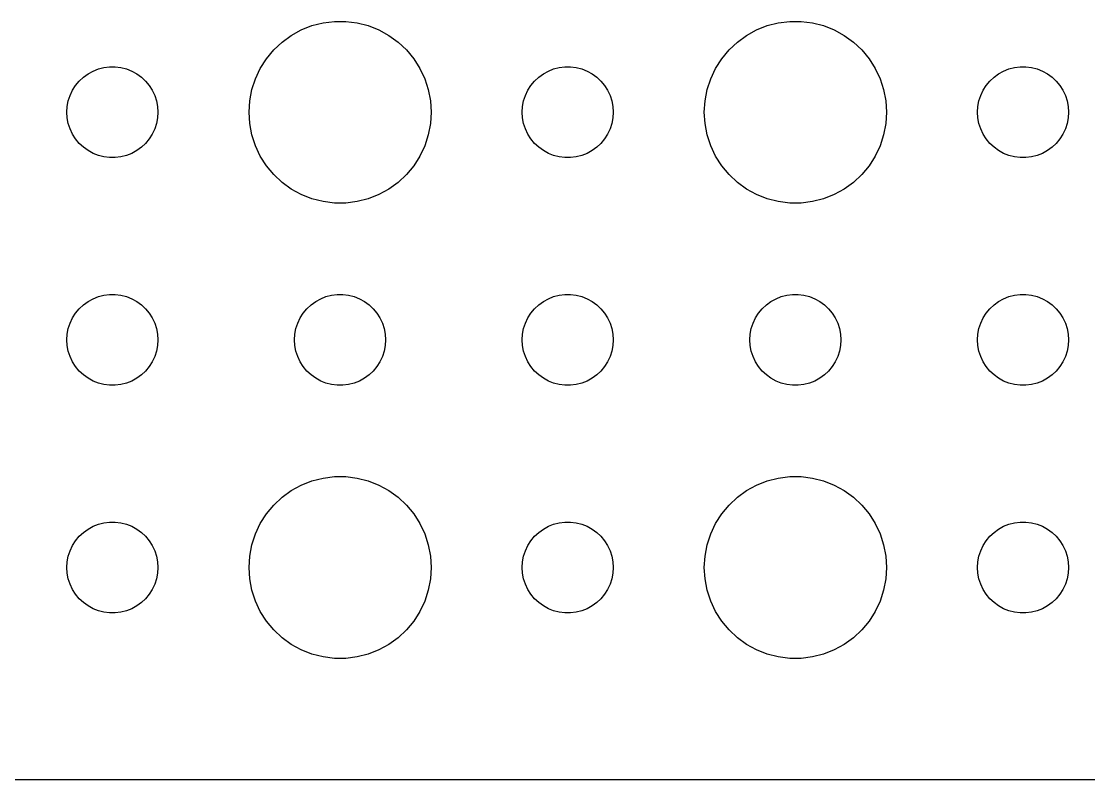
# Model space of a CAD drawing. Header units: metres. Extents: x -134 to 134, y 176 to 508.
# Drawn here: x -3 to 32.16, y 176.01 to 200.99 of the extents above; entities that cross this region are included whole.
import ezdxf

# ---------------------------------------------------------------- set-up
doc = ezdxf.new("R2010")
doc.units = ezdxf.units.M

msp = doc.modelspace()

# ---------------------------------------------------------------- linework, layer by layer
for p, q in [((6.22266, 200.714), (6.57294, 200.853)), ((6.57294, 200.853), (6.93785, 200.947)), ((6.93785, 200.947), (7.31161, 200.994)), ((7.31161, 200.994), (7.68837, 200.994)), ((7.68837, 200.994), (8.06213, 200.947)), ((8.06213, 200.947), (8.42705, 200.853)), ((8.42705, 200.853), (8.77733, 200.714)), ((21.2227, 200.714), (21.5729, 200.853)), ((21.5729, 200.853), (21.9379, 200.947)), ((21.9379, 200.947), (22.3116, 200.994)), ((22.3116, 200.994), (22.6884, 200.994)), ((22.6884, 200.994), (23.0621, 200.947)), ((23.0621, 200.947), (23.427, 200.853)), ((23.427, 200.853), (23.7773, 200.714)), ((5.58772, 200.312), (5.89252, 200.533)), ((5.89252, 200.533), (6.22266, 200.714)), ((8.77733, 200.714), (9.10747, 200.533)), ((9.10747, 200.533), (9.41226, 200.312)), ((20.5877, 200.312), (20.8925, 200.533)), ((20.8925, 200.533), (21.2227, 200.714)), ((23.7773, 200.714), (24.1075, 200.533)), ((24.1075, 200.533), (24.4123, 200.312)), ((5.31308, 200.054), (5.58772, 200.312)), ((9.41226, 200.312), (9.6869, 200.054)), ((20.3131, 200.054), (20.5877, 200.312)), ((24.4123, 200.312), (24.6869, 200.054)), ((4.87108, 199.445), (5.07294, 199.763)), ((5.07294, 199.763), (5.31308, 200.054)), ((9.6869, 200.054), (9.92705, 199.763)), ((9.92705, 199.763), (10.1289, 199.445)), ((19.8711, 199.445), (20.0729, 199.763)), ((20.0729, 199.763), (20.3131, 200.054)), ((24.6869, 200.054), (24.927, 199.763)), ((24.927, 199.763), (25.1289, 199.445)), ((-0.63866, 199.357), (-0.46352, 199.427)), ((-0.46352, 199.427), (-0.28107, 199.473)), ((-0.28107, 199.473), (-0.09418, 199.497)), ((-0.09418, 199.497), (0.09418, 199.497)), ((0.09418, 199.497), (0.28107, 199.473)), ((0.28107, 199.473), (0.46352, 199.427)), ((0.46352, 199.427), (0.63866, 199.357)), ((4.71066, 199.104), (4.87108, 199.445)), ((10.1289, 199.445), (10.2893, 199.104)), ((14.3613, 199.357), (14.5365, 199.427)), ((14.5365, 199.427), (14.7189, 199.473)), ((14.7189, 199.473), (14.9058, 199.497)), ((14.9058, 199.497), (15.0942, 199.497)), ((15.0942, 199.497), (15.2811, 199.473)), ((15.2811, 199.473), (15.4635, 199.427)), ((15.4635, 199.427), (15.6387, 199.357)), ((19.7107, 199.104), (19.8711, 199.445)), ((25.1289, 199.445), (25.2893, 199.104)), ((29.3613, 199.357), (29.5365, 199.427)), ((29.5365, 199.427), (29.7189, 199.473)), ((29.7189, 199.473), (29.9058, 199.497)), ((29.9058, 199.497), (30.0942, 199.497)), ((30.0942, 199.497), (30.2811, 199.473)), ((30.2811, 199.473), (30.4635, 199.427)), ((30.4635, 199.427), (30.6387, 199.357)), ((-1.21352, 198.882), (-1.09344, 199.027)), ((-1.09344, 199.027), (-0.95613, 199.156)), ((-0.95613, 199.156), (-0.80373, 199.266)), ((-0.80373, 199.266), (-0.63866, 199.357)), ((0.63866, 199.357), (0.80373, 199.266)), ((0.80373, 199.266), (0.95613, 199.156)), ((0.95613, 199.156), (1.09344, 199.027)), ((1.09344, 199.027), (1.21352, 198.882)), ((4.59424, 198.746), (4.71066, 199.104)), ((10.2893, 199.104), (10.4057, 198.746)), ((13.7865, 198.882), (13.9065, 199.027)), ((13.9065, 199.027), (14.0439, 199.156)), ((14.0439, 199.156), (14.1963, 199.266)), ((14.1963, 199.266), (14.3613, 199.357)), ((15.6387, 199.357), (15.8037, 199.266)), ((15.8037, 199.266), (15.9561, 199.156)), ((15.9561, 199.156), (16.0934, 199.027)), ((16.0934, 199.027), (16.2135, 198.882)), ((19.5942, 198.746), (19.7107, 199.104)), ((25.2893, 199.104), (25.4057, 198.746)), ((28.7865, 198.882), (28.9065, 199.027)), ((28.9065, 199.027), (29.0439, 199.156)), ((29.0439, 199.156), (29.1963, 199.266)), ((29.1963, 199.266), (29.3613, 199.357)), ((30.6387, 199.357), (30.8037, 199.266)), ((30.8037, 199.266), (30.9561, 199.156)), ((30.9561, 199.156), (31.0934, 199.027)), ((31.0934, 199.027), (31.2135, 198.882)), ((-1.39465, 198.552), (-1.31445, 198.723)), ((-1.31445, 198.723), (-1.21352, 198.882)), ((1.21352, 198.882), (1.31445, 198.723)), ((1.31445, 198.723), (1.39465, 198.552)), ((4.52365, 198.376), (4.59424, 198.746)), ((10.4057, 198.746), (10.4763, 198.376)), ((13.6053, 198.552), (13.6855, 198.723)), ((13.6855, 198.723), (13.7865, 198.882)), ((16.2135, 198.882), (16.3145, 198.723)), ((16.3145, 198.723), (16.3947, 198.552)), ((19.5237, 198.376), (19.5942, 198.746)), ((25.4057, 198.746), (25.4763, 198.376)), ((28.6053, 198.552), (28.6855, 198.723)), ((28.6855, 198.723), (28.7865, 198.882)), ((31.2135, 198.882), (31.3145, 198.723)), ((31.3145, 198.723), (31.3947, 198.552)), ((-1.48816, 198.188), (-1.45287, 198.373)), ((-1.45287, 198.373), (-1.39465, 198.552)), ((1.39465, 198.552), (1.45287, 198.373)), ((1.45287, 198.373), (1.48816, 198.188)), ((4.5, 198), (4.52365, 198.376)), ((10.4763, 198.376), (10.5, 198)), ((13.5118, 198.188), (13.5471, 198.373)), ((13.5471, 198.373), (13.6053, 198.552)), ((16.3947, 198.552), (16.4529, 198.373)), ((16.4529, 198.373), (16.4882, 198.188)), ((19.5, 198), (19.5237, 198.376)), ((25.4763, 198.376), (25.5, 198)), ((28.5118, 198.188), (28.5471, 198.373)), ((28.5471, 198.373), (28.6053, 198.552)), ((31.3947, 198.552), (31.4529, 198.373)), ((31.4529, 198.373), (31.4882, 198.188)), ((-1.5, 198), (-1.48816, 198.188)), ((-1.48816, 197.812), (-1.5, 198)), ((1.48816, 198.188), (1.5, 198)), ((1.5, 198), (1.48816, 197.812)), ((4.52365, 197.624), (4.5, 198)), ((10.5, 198), (10.4763, 197.624)), ((13.5, 198), (13.5118, 198.188)), ((13.5118, 197.812), (13.5, 198)), ((16.4882, 198.188), (16.5, 198)), ((16.5, 198), (16.4882, 197.812)), ((19.5237, 197.624), (19.5, 198)), ((25.5, 198), (25.4763, 197.624)), ((28.5, 198), (28.5118, 198.188)), ((28.5118, 197.812), (28.5, 198)), ((31.4882, 198.188), (31.5, 198)), ((31.5, 198), (31.4882, 197.812)), ((-1.45287, 197.627), (-1.48816, 197.812)), ((-1.39465, 197.448), (-1.45287, 197.627)), ((1.45287, 197.627), (1.39465, 197.448)), ((1.48816, 197.812), (1.45287, 197.627)), ((4.59424, 197.254), (4.52365, 197.624)), ((10.4763, 197.624), (10.4057, 197.254)), ((13.5471, 197.627), (13.5118, 197.812)), ((13.6053, 197.448), (13.5471, 197.627)), ((16.4529, 197.627), (16.3947, 197.448)), ((16.4882, 197.812), (16.4529, 197.627)), ((19.5942, 197.254), (19.5237, 197.624)), ((25.4763, 197.624), (25.4057, 197.254)), ((28.5471, 197.627), (28.5118, 197.812)), ((28.6053, 197.448), (28.5471, 197.627)), ((31.4529, 197.627), (31.3947, 197.448)), ((31.4882, 197.812), (31.4529, 197.627)), ((-1.31445, 197.277), (-1.39465, 197.448)), ((-1.21352, 197.118), (-1.31445, 197.277)), ((1.31445, 197.277), (1.21352, 197.118)), ((1.39465, 197.448), (1.31445, 197.277)), ((13.6855, 197.277), (13.6053, 197.448)), ((13.7865, 197.118), (13.6855, 197.277)), ((16.3145, 197.277), (16.2135, 197.118)), ((16.3947, 197.448), (16.3145, 197.277)), ((28.6855, 197.277), (28.6053, 197.448)), ((28.7865, 197.118), (28.6855, 197.277)), ((31.3145, 197.277), (31.2135, 197.118)), ((31.3947, 197.448), (31.3145, 197.277)), ((-1.09344, 196.973), (-1.21352, 197.118)), ((-0.95613, 196.844), (-1.09344, 196.973)), ((1.09344, 196.973), (0.95613, 196.844)), ((1.21352, 197.118), (1.09344, 196.973)), ((4.71066, 196.896), (4.59424, 197.254)), ((10.4057, 197.254), (10.2893, 196.896)), ((13.9065, 196.973), (13.7865, 197.118)), ((14.0439, 196.844), (13.9065, 196.973)), ((16.0934, 196.973), (15.9561, 196.844)), ((16.2135, 197.118), (16.0934, 196.973)), ((19.7107, 196.896), (19.5942, 197.254)), ((25.4057, 197.254), (25.2893, 196.896)), ((28.9065, 196.973), (28.7865, 197.118)), ((29.0439, 196.844), (28.9065, 196.973)), ((31.0934, 196.973), (30.9561, 196.844)), ((31.2135, 197.118), (31.0934, 196.973)), ((-0.80373, 196.734), (-0.95613, 196.844)), ((-0.63866, 196.643), (-0.80373, 196.734)), ((-0.46352, 196.573), (-0.63866, 196.643)), ((-0.28107, 196.527), (-0.46352, 196.573)), ((0.46352, 196.573), (0.28107, 196.527)), ((0.63866, 196.643), (0.46352, 196.573)), ((0.80373, 196.734), (0.63866, 196.643)), ((0.95613, 196.844), (0.80373, 196.734)), ((4.87108, 196.555), (4.71066, 196.896)), ((5.07294, 196.237), (4.87108, 196.555)), ((10.1289, 196.555), (9.92705, 196.237)), ((10.2893, 196.896), (10.1289, 196.555)), ((14.1963, 196.734), (14.0439, 196.844)), ((14.3613, 196.643), (14.1963, 196.734)), ((14.5365, 196.573), (14.3613, 196.643)), ((14.7189, 196.527), (14.5365, 196.573)), ((15.4635, 196.573), (15.2811, 196.527)), ((15.6387, 196.643), (15.4635, 196.573)), ((15.8037, 196.734), (15.6387, 196.643)), ((15.9561, 196.844), (15.8037, 196.734)), ((19.8711, 196.555), (19.7107, 196.896)), ((20.0729, 196.237), (19.8711, 196.555)), ((25.1289, 196.555), (24.927, 196.237)), ((25.2893, 196.896), (25.1289, 196.555)), ((29.1963, 196.734), (29.0439, 196.844)), ((29.3613, 196.643), (29.1963, 196.734)), ((29.5365, 196.573), (29.3613, 196.643)), ((29.7189, 196.527), (29.5365, 196.573)), ((30.4635, 196.573), (30.2811, 196.527)), ((30.6387, 196.643), (30.4635, 196.573)), ((30.8037, 196.734), (30.6387, 196.643)), ((30.9561, 196.844), (30.8037, 196.734)), ((-0.09418, 196.503), (-0.28107, 196.527)), ((0.09418, 196.503), (-0.09418, 196.503)), ((0.28107, 196.527), (0.09418, 196.503)), ((5.31308, 195.946), (5.07294, 196.237)), ((9.92705, 196.237), (9.6869, 195.946)), ((14.9058, 196.503), (14.7189, 196.527)), ((15.0942, 196.503), (14.9058, 196.503)), ((15.2811, 196.527), (15.0942, 196.503)), ((20.3131, 195.946), (20.0729, 196.237)), ((24.927, 196.237), (24.6869, 195.946)), ((29.9058, 196.503), (29.7189, 196.527)), ((30.0942, 196.503), (29.9058, 196.503)), ((30.2811, 196.527), (30.0942, 196.503)), ((5.58772, 195.688), (5.31308, 195.946)), ((9.6869, 195.946), (9.41226, 195.688)), ((20.5877, 195.688), (20.3131, 195.946)), ((24.6869, 195.946), (24.4123, 195.688)), ((5.89252, 195.467), (5.58772, 195.688)), ((9.41226, 195.688), (9.10747, 195.467)), ((20.8925, 195.467), (20.5877, 195.688)), ((24.4123, 195.688), (24.1075, 195.467)), ((6.22266, 195.286), (5.89252, 195.467)), ((6.57294, 195.147), (6.22266, 195.286)), ((6.93785, 195.053), (6.57294, 195.147)), ((8.42705, 195.147), (8.06213, 195.053)), ((8.77733, 195.286), (8.42705, 195.147)), ((9.10747, 195.467), (8.77733, 195.286)), ((21.2227, 195.286), (20.8925, 195.467)), ((21.5729, 195.147), (21.2227, 195.286)), ((21.9379, 195.053), (21.5729, 195.147)), ((23.427, 195.147), (23.0621, 195.053)), ((23.7773, 195.286), (23.427, 195.147)), ((24.1075, 195.467), (23.7773, 195.286)), ((7.31161, 195.006), (6.93785, 195.053)), ((7.68837, 195.006), (7.31161, 195.006)), ((8.06213, 195.053), (7.68837, 195.006)), ((22.3116, 195.006), (21.9379, 195.053)), ((22.6884, 195.006), (22.3116, 195.006)), ((23.0621, 195.053), (22.6884, 195.006)), ((-0.28107, 191.973), (-0.09418, 191.997)), ((-0.09418, 191.997), (0.09418, 191.997)), ((0.09418, 191.997), (0.28107, 191.973)), ((7.21892, 191.973), (7.40581, 191.997)), ((7.40581, 191.997), (7.59418, 191.997)), ((7.59418, 191.997), (7.78107, 191.973)), ((14.7189, 191.973), (14.9058, 191.997)), ((14.9058, 191.997), (15.0942, 191.997)), ((15.0942, 191.997), (15.2811, 191.973)), ((22.2189, 191.973), (22.4058, 191.997)), ((22.4058, 191.997), (22.5942, 191.997)), ((22.5942, 191.997), (22.7811, 191.973)), ((29.7189, 191.973), (29.9058, 191.997)), ((29.9058, 191.997), (30.0942, 191.997)), ((30.0942, 191.997), (30.2811, 191.973)), ((-1.09344, 191.527), (-0.95613, 191.656)), ((-0.95613, 191.656), (-0.80373, 191.766)), ((-0.80373, 191.766), (-0.63866, 191.857)), ((-0.63866, 191.857), (-0.46352, 191.927)), ((-0.46352, 191.927), (-0.28107, 191.973)), ((0.28107, 191.973), (0.46352, 191.927)), ((0.46352, 191.927), (0.63866, 191.857)), ((0.63866, 191.857), (0.80373, 191.766)), ((0.80373, 191.766), (0.95613, 191.656)), ((0.95613, 191.656), (1.09344, 191.527)), ((6.40654, 191.527), (6.54385, 191.656)), ((6.54385, 191.656), (6.69626, 191.766)), ((6.69626, 191.766), (6.86133, 191.857)), ((6.86133, 191.857), (7.03647, 191.927)), ((7.03647, 191.927), (7.21892, 191.973)), ((7.78107, 191.973), (7.96352, 191.927)), ((7.96352, 191.927), (8.13866, 191.857)), ((8.13866, 191.857), (8.30373, 191.766)), ((8.30373, 191.766), (8.45613, 191.656)), ((8.45613, 191.656), (8.59344, 191.527)), ((13.9065, 191.527), (14.0439, 191.656)), ((14.0439, 191.656), (14.1963, 191.766)), ((14.1963, 191.766), (14.3613, 191.857)), ((14.3613, 191.857), (14.5365, 191.927)), ((14.5365, 191.927), (14.7189, 191.973)), ((15.2811, 191.973), (15.4635, 191.927)), ((15.4635, 191.927), (15.6387, 191.857)), ((15.6387, 191.857), (15.8037, 191.766)), ((15.8037, 191.766), (15.9561, 191.656)), ((15.9561, 191.656), (16.0934, 191.527)), ((21.4065, 191.527), (21.5439, 191.656)), ((21.5439, 191.656), (21.6963, 191.766)), ((21.6963, 191.766), (21.8613, 191.857)), ((21.8613, 191.857), (22.0365, 191.927)), ((22.0365, 191.927), (22.2189, 191.973)), ((22.7811, 191.973), (22.9635, 191.927)), ((22.9635, 191.927), (23.1387, 191.857)), ((23.1387, 191.857), (23.3037, 191.766)), ((23.3037, 191.766), (23.4561, 191.656)), ((23.4561, 191.656), (23.5934, 191.527)), ((28.9065, 191.527), (29.0439, 191.656)), ((29.0439, 191.656), (29.1963, 191.766)), ((29.1963, 191.766), (29.3613, 191.857)), ((29.3613, 191.857), (29.5365, 191.927)), ((29.5365, 191.927), (29.7189, 191.973)), ((30.2811, 191.973), (30.4635, 191.927)), ((30.4635, 191.927), (30.6387, 191.857)), ((30.6387, 191.857), (30.8037, 191.766)), ((30.8037, 191.766), (30.9561, 191.656)), ((30.9561, 191.656), (31.0934, 191.527)), ((-1.31445, 191.223), (-1.21352, 191.382)), ((-1.21352, 191.382), (-1.09344, 191.527)), ((1.09344, 191.527), (1.21352, 191.382)), ((1.21352, 191.382), (1.31445, 191.223)), ((6.18553, 191.223), (6.28647, 191.382)), ((6.28647, 191.382), (6.40654, 191.527)), ((8.59344, 191.527), (8.71352, 191.382)), ((8.71352, 191.382), (8.81445, 191.223)), ((13.6855, 191.223), (13.7865, 191.382)), ((13.7865, 191.382), (13.9065, 191.527)), ((16.0934, 191.527), (16.2135, 191.382)), ((16.2135, 191.382), (16.3145, 191.223)), ((21.1855, 191.223), (21.2865, 191.382)), ((21.2865, 191.382), (21.4065, 191.527)), ((23.5934, 191.527), (23.7135, 191.382)), ((23.7135, 191.382), (23.8145, 191.223)), ((28.6855, 191.223), (28.7865, 191.382)), ((28.7865, 191.382), (28.9065, 191.527)), ((31.0934, 191.527), (31.2135, 191.382)), ((31.2135, 191.382), (31.3145, 191.223)), ((-1.45287, 190.873), (-1.39465, 191.052)), ((-1.39465, 191.052), (-1.31445, 191.223)), ((1.31445, 191.223), (1.39465, 191.052)), ((1.39465, 191.052), (1.45287, 190.873)), ((6.04712, 190.873), (6.10533, 191.052)), ((6.10533, 191.052), (6.18553, 191.223)), ((8.81445, 191.223), (8.89465, 191.052)), ((8.89465, 191.052), (8.95287, 190.873)), ((13.5471, 190.873), (13.6053, 191.052)), ((13.6053, 191.052), (13.6855, 191.223)), ((16.3145, 191.223), (16.3947, 191.052)), ((16.3947, 191.052), (16.4529, 190.873)), ((21.0471, 190.873), (21.1053, 191.052)), ((21.1053, 191.052), (21.1855, 191.223)), ((23.8145, 191.223), (23.8947, 191.052)), ((23.8947, 191.052), (23.9529, 190.873)), ((28.5471, 190.873), (28.6053, 191.052)), ((28.6053, 191.052), (28.6855, 191.223)), ((31.3145, 191.223), (31.3947, 191.052)), ((31.3947, 191.052), (31.4529, 190.873)), ((-1.5, 190.5), (-1.48816, 190.688)), ((-1.48816, 190.688), (-1.45287, 190.873)), ((1.45287, 190.873), (1.48816, 190.688)), ((1.48816, 190.688), (1.5, 190.5)), ((6, 190.5), (6.01183, 190.688)), ((6.01183, 190.688), (6.04712, 190.873)), ((8.95287, 190.873), (8.98816, 190.688)), ((8.98816, 190.688), (9, 190.5)), ((13.5, 190.5), (13.5118, 190.688)), ((13.5118, 190.688), (13.5471, 190.873)), ((16.4529, 190.873), (16.4882, 190.688)), ((16.4882, 190.688), (16.5, 190.5)), ((21, 190.5), (21.0118, 190.688)), ((21.0118, 190.688), (21.0471, 190.873)), ((23.9529, 190.873), (23.9882, 190.688)), ((23.9882, 190.688), (24, 190.5)), ((28.5, 190.5), (28.5118, 190.688)), ((28.5118, 190.688), (28.5471, 190.873)), ((31.4529, 190.873), (31.4882, 190.688)), ((31.4882, 190.688), (31.5, 190.5)), ((-1.48816, 190.312), (-1.5, 190.5)), ((-1.45287, 190.127), (-1.48816, 190.312)), ((1.48816, 190.312), (1.45287, 190.127)), ((1.5, 190.5), (1.48816, 190.312)), ((6.01183, 190.312), (6, 190.5)), ((6.04712, 190.127), (6.01183, 190.312)), ((8.98816, 190.312), (8.95287, 190.127)), ((9, 190.5), (8.98816, 190.312)), ((13.5118, 190.312), (13.5, 190.5)), ((13.5471, 190.127), (13.5118, 190.312)), ((16.4882, 190.312), (16.4529, 190.127)), ((16.5, 190.5), (16.4882, 190.312)), ((21.0118, 190.312), (21, 190.5)), ((21.0471, 190.127), (21.0118, 190.312)), ((23.9882, 190.312), (23.9529, 190.127)), ((24, 190.5), (23.9882, 190.312)), ((28.5118, 190.312), (28.5, 190.5)), ((28.5471, 190.127), (28.5118, 190.312)), ((31.4882, 190.312), (31.4529, 190.127)), ((31.5, 190.5), (31.4882, 190.312)), ((-1.39465, 189.948), (-1.45287, 190.127)), ((-1.31445, 189.777), (-1.39465, 189.948)), ((1.39465, 189.948), (1.31445, 189.777)), ((1.45287, 190.127), (1.39465, 189.948)), ((6.10533, 189.948), (6.04712, 190.127)), ((6.18553, 189.777), (6.10533, 189.948)), ((8.89465, 189.948), (8.81445, 189.777)), ((8.95287, 190.127), (8.89465, 189.948)), ((13.6053, 189.948), (13.5471, 190.127)), ((13.6855, 189.777), (13.6053, 189.948)), ((16.3947, 189.948), (16.3145, 189.777)), ((16.4529, 190.127), (16.3947, 189.948)), ((21.1053, 189.948), (21.0471, 190.127)), ((21.1855, 189.777), (21.1053, 189.948)), ((23.8947, 189.948), (23.8145, 189.777)), ((23.9529, 190.127), (23.8947, 189.948)), ((28.6053, 189.948), (28.5471, 190.127)), ((28.6855, 189.777), (28.6053, 189.948)), ((31.3947, 189.948), (31.3145, 189.777)), ((31.4529, 190.127), (31.3947, 189.948)), ((-1.21352, 189.618), (-1.31445, 189.777)), ((-1.09344, 189.473), (-1.21352, 189.618)), ((1.21352, 189.618), (1.09344, 189.473)), ((1.31445, 189.777), (1.21352, 189.618)), ((6.28647, 189.618), (6.18553, 189.777)), ((6.40654, 189.473), (6.28647, 189.618)), ((8.71352, 189.618), (8.59344, 189.473)), ((8.81445, 189.777), (8.71352, 189.618)), ((13.7865, 189.618), (13.6855, 189.777)), ((13.9065, 189.473), (13.7865, 189.618)), ((16.2135, 189.618), (16.0934, 189.473)), ((16.3145, 189.777), (16.2135, 189.618)), ((21.2865, 189.618), (21.1855, 189.777)), ((21.4065, 189.473), (21.2865, 189.618)), ((23.7135, 189.618), (23.5934, 189.473)), ((23.8145, 189.777), (23.7135, 189.618)), ((28.7865, 189.618), (28.6855, 189.777)), ((28.9065, 189.473), (28.7865, 189.618)), ((31.2135, 189.618), (31.0934, 189.473)), ((31.3145, 189.777), (31.2135, 189.618)), ((-0.95613, 189.344), (-1.09344, 189.473)), ((-0.80373, 189.234), (-0.95613, 189.344)), ((-0.63866, 189.143), (-0.80373, 189.234)), ((0.80373, 189.234), (0.63866, 189.143)), ((0.95613, 189.344), (0.80373, 189.234)), ((1.09344, 189.473), (0.95613, 189.344)), ((6.54385, 189.344), (6.40654, 189.473)), ((6.69626, 189.234), (6.54385, 189.344)), ((6.86133, 189.143), (6.69626, 189.234)), ((8.30373, 189.234), (8.13866, 189.143)), ((8.45613, 189.344), (8.30373, 189.234)), ((8.59344, 189.473), (8.45613, 189.344)), ((14.0439, 189.344), (13.9065, 189.473)), ((14.1963, 189.234), (14.0439, 189.344)), ((14.3613, 189.143), (14.1963, 189.234)), ((15.8037, 189.234), (15.6387, 189.143)), ((15.9561, 189.344), (15.8037, 189.234)), ((16.0934, 189.473), (15.9561, 189.344)), ((21.5439, 189.344), (21.4065, 189.473)), ((21.6963, 189.234), (21.5439, 189.344)), ((21.8613, 189.143), (21.6963, 189.234)), ((23.3037, 189.234), (23.1387, 189.143)), ((23.4561, 189.344), (23.3037, 189.234)), ((23.5934, 189.473), (23.4561, 189.344)), ((29.0439, 189.344), (28.9065, 189.473)), ((29.1963, 189.234), (29.0439, 189.344)), ((29.3613, 189.143), (29.1963, 189.234)), ((30.8037, 189.234), (30.6387, 189.143)), ((30.9561, 189.344), (30.8037, 189.234)), ((31.0934, 189.473), (30.9561, 189.344)), ((-0.46352, 189.073), (-0.63866, 189.143)), ((-0.28107, 189.027), (-0.46352, 189.073)), ((-0.09418, 189.003), (-0.28107, 189.027)), ((0.09418, 189.003), (-0.09418, 189.003)), ((0.28107, 189.027), (0.09418, 189.003)), ((0.46352, 189.073), (0.28107, 189.027)), ((0.63866, 189.143), (0.46352, 189.073)), ((7.03647, 189.073), (6.86133, 189.143)), ((7.21892, 189.027), (7.03647, 189.073)), ((7.40581, 189.003), (7.21892, 189.027)), ((7.59418, 189.003), (7.40581, 189.003)), ((7.78107, 189.027), (7.59418, 189.003)), ((7.96352, 189.073), (7.78107, 189.027)), ((8.13866, 189.143), (7.96352, 189.073)), ((14.5365, 189.073), (14.3613, 189.143)), ((14.7189, 189.027), (14.5365, 189.073)), ((14.9058, 189.003), (14.7189, 189.027)), ((15.0942, 189.003), (14.9058, 189.003)), ((15.2811, 189.027), (15.0942, 189.003)), ((15.4635, 189.073), (15.2811, 189.027)), ((15.6387, 189.143), (15.4635, 189.073)), ((22.0365, 189.073), (21.8613, 189.143)), ((22.2189, 189.027), (22.0365, 189.073)), ((22.4058, 189.003), (22.2189, 189.027)), ((22.5942, 189.003), (22.4058, 189.003)), ((22.7811, 189.027), (22.5942, 189.003)), ((22.9635, 189.073), (22.7811, 189.027)), ((23.1387, 189.143), (22.9635, 189.073)), ((29.5365, 189.073), (29.3613, 189.143)), ((29.7189, 189.027), (29.5365, 189.073)), ((29.9058, 189.003), (29.7189, 189.027)), ((30.0942, 189.003), (29.9058, 189.003)), ((30.2811, 189.027), (30.0942, 189.003)), ((30.4635, 189.073), (30.2811, 189.027)), ((30.6387, 189.143), (30.4635, 189.073)), ((5.89252, 185.533), (6.22266, 185.714)), ((6.22266, 185.714), (6.57294, 185.853)), ((6.57294, 185.853), (6.93785, 185.947)), ((6.93785, 185.947), (7.31161, 185.994)), ((7.31161, 185.994), (7.68837, 185.994)), ((7.68837, 185.994), (8.06213, 185.947)), ((8.06213, 185.947), (8.42705, 185.853)), ((8.42705, 185.853), (8.77733, 185.714)), ((8.77733, 185.714), (9.10747, 185.533)), ((20.8925, 185.533), (21.2227, 185.714)), ((21.2227, 185.714), (21.5729, 185.853)), ((21.5729, 185.853), (21.9379, 185.947)), ((21.9379, 185.947), (22.3116, 185.994)), ((22.3116, 185.994), (22.6884, 185.994)), ((22.6884, 185.994), (23.0621, 185.947)), ((23.0621, 185.947), (23.427, 185.853)), ((23.427, 185.853), (23.7773, 185.714)), ((23.7773, 185.714), (24.1075, 185.533)), ((5.31308, 185.054), (5.58772, 185.312)), ((5.58772, 185.312), (5.89252, 185.533)), ((9.10747, 185.533), (9.41226, 185.312)), ((9.41226, 185.312), (9.6869, 185.054)), ((20.3131, 185.054), (20.5877, 185.312)), ((20.5877, 185.312), (20.8925, 185.533)), ((24.1075, 185.533), (24.4123, 185.312)), ((24.4123, 185.312), (24.6869, 185.054)), ((5.07294, 184.763), (5.31308, 185.054)), ((9.6869, 185.054), (9.92705, 184.763)), ((20.0729, 184.763), (20.3131, 185.054)), ((24.6869, 185.054), (24.927, 184.763)), ((4.87108, 184.445), (5.07294, 184.763)), ((9.92705, 184.763), (10.1289, 184.445)), ((19.8711, 184.445), (20.0729, 184.763)), ((24.927, 184.763), (25.1289, 184.445)), ((-0.95613, 184.156), (-0.80373, 184.266)), ((-0.80373, 184.266), (-0.63866, 184.357)), ((-0.63866, 184.357), (-0.46352, 184.427)), ((-0.46352, 184.427), (-0.28107, 184.473)), ((-0.28107, 184.473), (-0.09418, 184.497)), ((-0.09418, 184.497), (0.09418, 184.497)), ((0.09418, 184.497), (0.28107, 184.473)), ((0.28107, 184.473), (0.46352, 184.427)), ((0.46352, 184.427), (0.63866, 184.357)), ((0.63866, 184.357), (0.80373, 184.266)), ((0.80373, 184.266), (0.95613, 184.156)), ((4.71066, 184.104), (4.87108, 184.445)), ((10.1289, 184.445), (10.2893, 184.104)), ((14.0439, 184.156), (14.1963, 184.266)), ((14.1963, 184.266), (14.3613, 184.357)), ((14.3613, 184.357), (14.5365, 184.427)), ((14.5365, 184.427), (14.7189, 184.473)), ((14.7189, 184.473), (14.9058, 184.497)), ((14.9058, 184.497), (15.0942, 184.497)), ((15.0942, 184.497), (15.2811, 184.473)), ((15.2811, 184.473), (15.4635, 184.427)), ((15.4635, 184.427), (15.6387, 184.357)), ((15.6387, 184.357), (15.8037, 184.266)), ((15.8037, 184.266), (15.9561, 184.156)), ((19.7107, 184.104), (19.8711, 184.445)), ((25.1289, 184.445), (25.2893, 184.104)), ((29.0439, 184.156), (29.1963, 184.266)), ((29.1963, 184.266), (29.3613, 184.357)), ((29.3613, 184.357), (29.5365, 184.427)), ((29.5365, 184.427), (29.7189, 184.473)), ((29.7189, 184.473), (29.9058, 184.497)), ((29.9058, 184.497), (30.0942, 184.497)), ((30.0942, 184.497), (30.2811, 184.473)), ((30.2811, 184.473), (30.4635, 184.427)), ((30.4635, 184.427), (30.6387, 184.357)), ((30.6387, 184.357), (30.8037, 184.266)), ((30.8037, 184.266), (30.9561, 184.156)), ((-1.21352, 183.882), (-1.09344, 184.027)), ((-1.09344, 184.027), (-0.95613, 184.156)), ((0.95613, 184.156), (1.09344, 184.027)), ((1.09344, 184.027), (1.21352, 183.882)), ((4.59424, 183.746), (4.71066, 184.104)), ((10.2893, 184.104), (10.4057, 183.746)), ((13.7865, 183.882), (13.9065, 184.027)), ((13.9065, 184.027), (14.0439, 184.156)), ((15.9561, 184.156), (16.0934, 184.027)), ((16.0934, 184.027), (16.2135, 183.882)), ((19.5942, 183.746), (19.7107, 184.104)), ((25.2893, 184.104), (25.4057, 183.746)), ((28.7865, 183.882), (28.9065, 184.027)), ((28.9065, 184.027), (29.0439, 184.156)), ((30.9561, 184.156), (31.0934, 184.027)), ((31.0934, 184.027), (31.2135, 183.882)), ((-1.45287, 183.373), (-1.39465, 183.552)), ((-1.39465, 183.552), (-1.31445, 183.723)), ((-1.31445, 183.723), (-1.21352, 183.882)), ((1.21352, 183.882), (1.31445, 183.723)), ((1.31445, 183.723), (1.39465, 183.552)), ((1.39465, 183.552), (1.45287, 183.373)), ((4.52365, 183.376), (4.59424, 183.746)), ((10.4057, 183.746), (10.4763, 183.376)), ((13.5471, 183.373), (13.6053, 183.552)), ((13.6053, 183.552), (13.6855, 183.723)), ((13.6855, 183.723), (13.7865, 183.882)), ((16.2135, 183.882), (16.3145, 183.723)), ((16.3145, 183.723), (16.3947, 183.552)), ((16.3947, 183.552), (16.4529, 183.373)), ((19.5237, 183.376), (19.5942, 183.746)), ((25.4057, 183.746), (25.4763, 183.376)), ((28.5471, 183.373), (28.6053, 183.552)), ((28.6053, 183.552), (28.6855, 183.723)), ((28.6855, 183.723), (28.7865, 183.882)), ((31.2135, 183.882), (31.3145, 183.723)), ((31.3145, 183.723), (31.3947, 183.552)), ((31.3947, 183.552), (31.4529, 183.373)), ((-1.48816, 183.188), (-1.45287, 183.373)), ((1.45287, 183.373), (1.48816, 183.188)), ((4.5, 183), (4.52365, 183.376)), ((10.4763, 183.376), (10.5, 183)), ((13.5118, 183.188), (13.5471, 183.373)), ((16.4529, 183.373), (16.4882, 183.188)), ((19.5, 183), (19.5237, 183.376)), ((25.4763, 183.376), (25.5, 183)), ((28.5118, 183.188), (28.5471, 183.373)), ((31.4529, 183.373), (31.4882, 183.188)), ((-1.5, 183), (-1.48816, 183.188)), ((-1.48816, 182.812), (-1.5, 183)), ((1.48816, 183.188), (1.5, 183)), ((1.5, 183), (1.48816, 182.812)), ((4.52365, 182.624), (4.5, 183)), ((10.5, 183), (10.4763, 182.624)), ((13.5, 183), (13.5118, 183.188)), ((13.5118, 182.812), (13.5, 183)), ((16.4882, 183.188), (16.5, 183)), ((16.5, 183), (16.4882, 182.812)), ((19.5237, 182.624), (19.5, 183)), ((25.5, 183), (25.4763, 182.624)), ((28.5, 183), (28.5118, 183.188)), ((28.5118, 182.812), (28.5, 183)), ((31.4882, 183.188), (31.5, 183)), ((31.5, 183), (31.4882, 182.812)), ((-1.45287, 182.627), (-1.48816, 182.812)), ((-1.39465, 182.448), (-1.45287, 182.627)), ((1.45287, 182.627), (1.39465, 182.448)), ((1.48816, 182.812), (1.45287, 182.627)), ((4.59424, 182.254), (4.52365, 182.624)), ((10.4763, 182.624), (10.4057, 182.254)), ((13.5471, 182.627), (13.5118, 182.812)), ((13.6053, 182.448), (13.5471, 182.627)), ((16.4529, 182.627), (16.3947, 182.448)), ((16.4882, 182.812), (16.4529, 182.627)), ((19.5942, 182.254), (19.5237, 182.624)), ((25.4763, 182.624), (25.4057, 182.254)), ((28.5471, 182.627), (28.5118, 182.812)), ((28.6053, 182.448), (28.5471, 182.627)), ((31.4529, 182.627), (31.3947, 182.448)), ((31.4882, 182.812), (31.4529, 182.627)), ((-1.31445, 182.277), (-1.39465, 182.448)), ((-1.21352, 182.118), (-1.31445, 182.277)), ((1.31445, 182.277), (1.21352, 182.118)), ((1.39465, 182.448), (1.31445, 182.277)), ((4.71066, 181.896), (4.59424, 182.254)), ((10.4057, 182.254), (10.2893, 181.896)), ((13.6855, 182.277), (13.6053, 182.448)), ((13.7865, 182.118), (13.6855, 182.277)), ((16.3145, 182.277), (16.2135, 182.118)), ((16.3947, 182.448), (16.3145, 182.277)), ((19.7107, 181.896), (19.5942, 182.254)), ((25.4057, 182.254), (25.2893, 181.896)), ((28.6855, 182.277), (28.6053, 182.448)), ((28.7865, 182.118), (28.6855, 182.277)), ((31.3145, 182.277), (31.2135, 182.118)), ((31.3947, 182.448), (31.3145, 182.277)), ((-1.09344, 181.973), (-1.21352, 182.118)), ((-0.95613, 181.844), (-1.09344, 181.973)), ((-0.80373, 181.734), (-0.95613, 181.844)), ((0.95613, 181.844), (0.80373, 181.734)), ((1.09344, 181.973), (0.95613, 181.844)), ((1.21352, 182.118), (1.09344, 181.973)), ((4.87108, 181.555), (4.71066, 181.896)), ((10.2893, 181.896), (10.1289, 181.555)), ((13.9065, 181.973), (13.7865, 182.118)), ((14.0439, 181.844), (13.9065, 181.973)), ((14.1963, 181.734), (14.0439, 181.844)), ((15.9561, 181.844), (15.8037, 181.734)), ((16.0934, 181.973), (15.9561, 181.844)), ((16.2135, 182.118), (16.0934, 181.973)), ((19.8711, 181.555), (19.7107, 181.896)), ((25.2893, 181.896), (25.1289, 181.555)), ((28.9065, 181.973), (28.7865, 182.118)), ((29.0439, 181.844), (28.9065, 181.973)), ((29.1963, 181.734), (29.0439, 181.844)), ((30.9561, 181.844), (30.8037, 181.734)), ((31.0934, 181.973), (30.9561, 181.844)), ((31.2135, 182.118), (31.0934, 181.973)), ((-0.63866, 181.643), (-0.80373, 181.734)), ((-0.46352, 181.573), (-0.63866, 181.643)), ((-0.28107, 181.527), (-0.46352, 181.573)), ((-0.09418, 181.503), (-0.28107, 181.527)), ((0.09418, 181.503), (-0.09418, 181.503)), ((0.28107, 181.527), (0.09418, 181.503)), ((0.46352, 181.573), (0.28107, 181.527)), ((0.63866, 181.643), (0.46352, 181.573)), ((0.80373, 181.734), (0.63866, 181.643)), ((5.07294, 181.237), (4.87108, 181.555)), ((10.1289, 181.555), (9.92705, 181.237)), ((14.3613, 181.643), (14.1963, 181.734)), ((14.5365, 181.573), (14.3613, 181.643)), ((14.7189, 181.527), (14.5365, 181.573)), ((14.9058, 181.503), (14.7189, 181.527)), ((15.0942, 181.503), (14.9058, 181.503)), ((15.2811, 181.527), (15.0942, 181.503)), ((15.4635, 181.573), (15.2811, 181.527)), ((15.6387, 181.643), (15.4635, 181.573)), ((15.8037, 181.734), (15.6387, 181.643)), ((20.0729, 181.237), (19.8711, 181.555)), ((25.1289, 181.555), (24.927, 181.237)), ((29.3613, 181.643), (29.1963, 181.734)), ((29.5365, 181.573), (29.3613, 181.643)), ((29.7189, 181.527), (29.5365, 181.573)), ((29.9058, 181.503), (29.7189, 181.527)), ((30.0942, 181.503), (29.9058, 181.503)), ((30.2811, 181.527), (30.0942, 181.503)), ((30.4635, 181.573), (30.2811, 181.527)), ((30.6387, 181.643), (30.4635, 181.573)), ((30.8037, 181.734), (30.6387, 181.643)), ((5.31308, 180.946), (5.07294, 181.237)), ((9.92705, 181.237), (9.6869, 180.946)), ((20.3131, 180.946), (20.0729, 181.237)), ((24.927, 181.237), (24.6869, 180.946)), ((5.58772, 180.688), (5.31308, 180.946)), ((9.6869, 180.946), (9.41226, 180.688)), ((20.5877, 180.688), (20.3131, 180.946)), ((24.6869, 180.946), (24.4123, 180.688)), ((5.89252, 180.467), (5.58772, 180.688)), ((6.22266, 180.286), (5.89252, 180.467)), ((9.10747, 180.467), (8.77733, 180.286)), ((9.41226, 180.688), (9.10747, 180.467)), ((20.8925, 180.467), (20.5877, 180.688)), ((21.2227, 180.286), (20.8925, 180.467)), ((24.1075, 180.467), (23.7773, 180.286)), ((24.4123, 180.688), (24.1075, 180.467)), ((6.57294, 180.147), (6.22266, 180.286)), ((6.93785, 180.053), (6.57294, 180.147)), ((7.31161, 180.006), (6.93785, 180.053)), ((8.06213, 180.053), (7.68837, 180.006)), ((8.42705, 180.147), (8.06213, 180.053)), ((8.77733, 180.286), (8.42705, 180.147)), ((21.5729, 180.147), (21.2227, 180.286)), ((21.9379, 180.053), (21.5729, 180.147)), ((22.3116, 180.006), (21.9379, 180.053)), ((23.0621, 180.053), (22.6884, 180.006)), ((23.427, 180.147), (23.0621, 180.053)), ((23.7773, 180.286), (23.427, 180.147)), ((7.68837, 180.006), (7.31161, 180.006)), ((22.6884, 180.006), (22.3116, 180.006)), ((-129.814, 176.01), (129.814, 176.01))]:
    msp.add_line(p, q)

doc.saveas('drawing.dxf')
